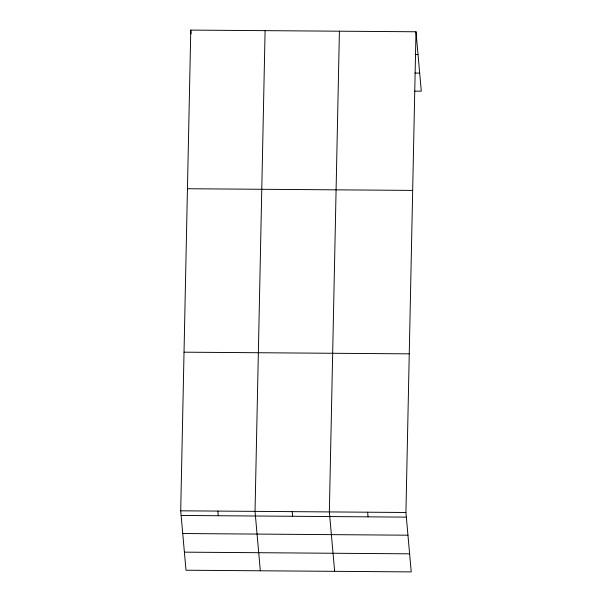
<?xml version="1.0" encoding="UTF-8"?>
<svg xmlns="http://www.w3.org/2000/svg" width="602" height="602" viewBox="0 0 602 602"><rect width="100%" height="100%" fill="white"/><g stroke="black" fill="none" stroke-linecap="round" stroke-linejoin="round"><path stroke-width="0.9" d="M415.997 31.771L405.929 512.49L411.226 571.9L186.003 570.229L180.705 510.812L190.774 30.1L415.997 31.771L421.295 91.188L414.763 91.135M265.098 30.649L255.03 511.369L260.327 570.779M339.415 31.206L329.347 511.918L334.652 571.328M415.222 54.466L418.021 54.489M415.011 73.075L419.684 73.113M187.448 188.735L412.671 190.405M184.024 352.178L409.247 353.848M180.705 510.812L405.929 512.49M181.119 515.455L406.342 517.126M182.73 533.53L407.953 535.201M184.393 552.154L409.616 553.825M367.641 512.204L368.055 516.847M292.188 511.64L292.602 516.283M190.774 30.1L191.105 33.81M217.864 511.09L218.278 515.733"/></g></svg>
